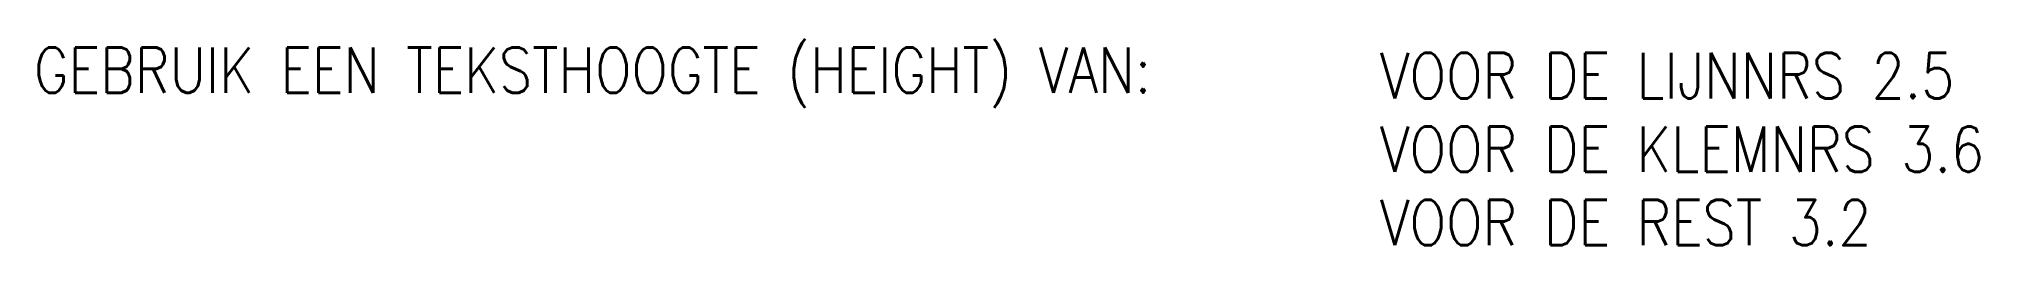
# Model space of a CAD drawing. Extents: x 28 to 156, y 234 to 248.
import ezdxf

# ---------------------------------------------------------------- set-up
doc = ezdxf.new("R2010")
doc.units = 0
doc.header["$LTSCALE"] = 6
doc.layers.add('1', color=7, linetype='CONTINUOUS')
doc.styles.get("Standard").update_dxf_attribs({"font": 'simplex', "width": 0.85})

msp = doc.modelspace()

# ---------------------------------------------------------------- texts
at = {"layer": '1', "color": 0, "width": 0.85}
for s, p in [('GEBRUIK EEN TEKSTHOOGTE (HEIGHT) VAN:', (28, 244)), (' VOOR DE LIJNNRS 2.5', (115.11, 243.63)), (' VOOR DE KLEMNRS 3.6', (115.11, 238.77)), (' VOOR DE REST 3.2', (115.11, 233.91))]:
    msp.add_text(s, height=3, dxfattribs=at).set_placement(p)

doc.saveas('drawing.dxf')
